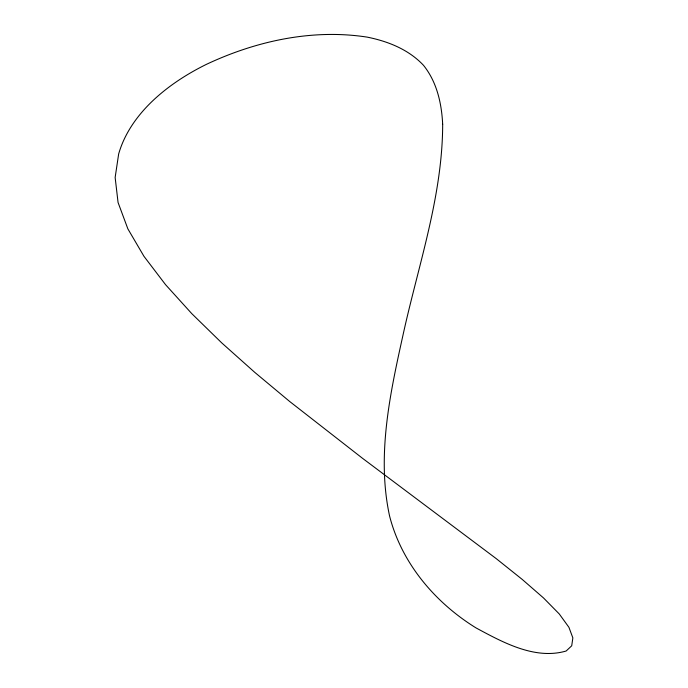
<?xml version="1.0" encoding="UTF-8"?>
<svg xmlns="http://www.w3.org/2000/svg" width="688" height="688" viewBox="0 0 688 688"><rect width="100%" height="100%" fill="white"/><g stroke="black" fill="none" stroke-linecap="round" stroke-linejoin="round"><path stroke-width="1.03" d="M442.676 124.261C442.539 195.917 418.545 264.493 403.288 333.792C390.139 393.218 376.465 455.318 389.571 515.991C401.646 563.257 435.065 602.611 476.07 627.938C502.79 642.325 534.989 660.102 566.155 651.011L571.719 645.783L572.855 637.888L568.916 627.293L559.267 613.963L543.494 597.932L522.209 579.408L496.246 558.639L362.585 458.354L289.682 401.491L254.672 372.285L221.751 342.908L191.771 313.625L165.559 284.677L143.973 256.332L127.856 228.846L118.061 202.487L115.145 177.478L118.654 153.992A258.275 149.115 0 0 1 160.201 94.11A261.027 150.706 0 0 1 206.28 64.414C256.005 40.996 312.378 28.638 367.203 37.126C388.109 41.332 408.655 49.493 423.507 65.326C436.906 82.027 441.619 103.303 442.676 124.261"/></g></svg>
